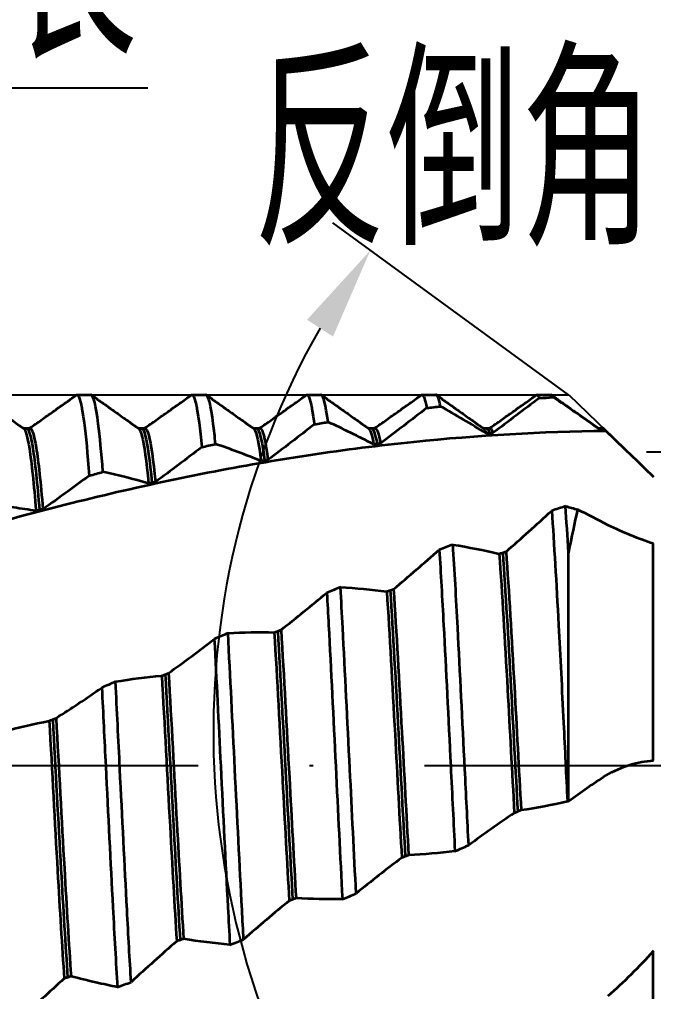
# Model space of a CAD drawing. Header units: millimetres. Extents: x 3498 to 3664, y 713 to 775.
# Drawn here: x 3551.51 to 3568.6, y 728.03 to 754.23 of the extents above; entities that cross this region are included whole.
import ezdxf

# ---------------------------------------------------------------- set-up
doc = ezdxf.new("R2010")
doc.units = ezdxf.units.MM
doc.linetypes.add('ACAD_ISO04W100', pattern=[30, 24, -3, 0, -3])
doc.layers.add('标注', color=3, linetype='Continuous')
doc.layers.add('轮廓', color=4, linetype='Continuous', lineweight=35)
doc.styles.add('工程字', font='gbenor.shx', dxfattribs={"bigfont": 'gbcbig.shx'})
doc.dimstyles.new('ZQH', dxfattribs={"dimtxt": 3, "dimasz": 2.5, "dimexe": 1.25, "dimexo": 0, "dimgap": 0.5, "dimtad": 1, "dimdec": 3, "dimdsep": 46, "dimtxsty": '工程字', "dimblk": 'CLOSEDBLANK', "dimcen": -0.8, "dimclrd": 3, "dimclre": 3, "dimclrt": 3, "dimadec": 1, "dimazin": 2, "dimtfac": 1, "dimtdec": 3, "dimtofl": 0, "dimtmove": 0, "dimatfit": 3, "dimldrblk": 'CLOSEDBLANK', "dimfxl": 1, "dimtolj": 1, "dimtzin": 0, "dimarcsym": 0})
doc.dimstyles.new('ZQV', dxfattribs={"dimtxt": 3, "dimasz": 2.5, "dimexe": 1.25, "dimexo": 0, "dimgap": 0.5, "dimtad": 1, "dimtih": 1, "dimtoh": 1, "dimdec": 3, "dimdsep": 46, "dimtxsty": '工程字', "dimblk": 'CLOSEDBLANK', "dimcen": -0.8, "dimclrd": 3, "dimclre": 3, "dimclrt": 3, "dimadec": 1, "dimazin": 2, "dimtfac": 1, "dimtdec": 3, "dimtofl": 0, "dimtmove": 0, "dimatfit": 3, "dimldrblk": 'CLOSEDBLANK', "dimfxl": 1, "dimtolj": 1, "dimtzin": 0, "dimarcsym": 0})

# ---------------------------------------------------------------- blocks, each defined once
blk = doc.blocks.new('*D35')
at = {"layer": 'Defpoints', "color": 0, "transparency": 16777216}
for p in [(3643.307, 768.424), (3643.307, 743.957), (3523.307, 738.606)]:
    blk.add_point(p, dxfattribs=at)
at = {"layer": '标注', "color": 3, "lineweight": -2, "transparency": 16777216}
for p, q in [((3523.307, 738.606), (3523.307, 769.674)), ((3643.307, 743.957), (3643.307, 769.674)), ((3525.807, 768.424), (3640.807, 768.424))]:
    blk.add_line(p, q, dxfattribs=at)
at = {"layer": '标注', "color": 3, "transparency": 16777216}
for points in [[(3525.807, 768.84), (3525.807, 768.007), (3523.307, 768.424)], [(3640.807, 768.84), (3640.807, 768.007), (3643.307, 768.424)]]:
    blk.add_solid(points, dxfattribs=at)
at = {"layer": '标注', "color": 3, "transparency": 16777216, "insert": (3581.306, 771.507), "char_height": 5, "attachment_point": 5, "style": '工程字'}
blk.add_mtext('\\A1;总长', dxfattribs=at)
blk = doc.blocks.new('_ClosedBlank')
at = {"color": 0, "linetype": 'ByBlock', "lineweight": -2}
for p, q in [((-1, 0.167), (0, 0)), ((-1, 0.167), (-1, -0.167)), ((0, 0), (-1, -0.167))]:
    blk.add_line(p, q, dxfattribs=at)
blk = doc.blocks.new('*D40')
at = {"color": 3, "lineweight": -2, "transparency": 16777216}
for p, q in [((3523.307, 738.606), (3523.307, 753.634)), ((3532.807, 744.106), (3532.807, 753.634)), ((3525.807, 752.384), (3530.307, 752.384)), ((3532.807, 752.384), (3554.969, 752.384))]:
    blk.add_line(p, q, dxfattribs=at)
at = {"color": 3, "transparency": 16777216}
for points in [[(3525.807, 752.801), (3525.807, 751.967), (3523.307, 752.384)], [(3530.307, 752.801), (3530.307, 751.967), (3532.807, 752.384)]]:
    blk.add_solid(points, dxfattribs=at)
at = {"layer": 'Defpoints', "color": 0, "transparency": 16777216}
for p in [(3532.807, 752.384), (3532.807, 744.106), (3523.307, 738.606)]:
    blk.add_point(p, dxfattribs=at)
at = {"color": 3, "transparency": 16777216, "insert": (3547.493, 755.605), "char_height": 5, "attachment_point": 5, "style": '工程字'}
blk.add_mtext('\\A1;导向角长', dxfattribs=at)
blk = doc.blocks.new('*D45')
at = {"color": 3, "lineweight": -2, "transparency": 16777216}
for p, q in [((3566.307, 744.106), (3559.957, 748.742)), ((3566.307, 724.106), (3561.262, 719.678))]:
    blk.add_line(p, q, dxfattribs=at)
blk.add_arc((3578.748, 735.025), 22.016, 150.3814, 214.7615, dxfattribs=at)
at = {"color": 3, "transparency": 16777216}
for points in [[(3559.259, 746.132), (3559.959, 745.679), (3560.966, 748.005)], [(3560.99, 722.729), (3560.333, 722.216), (3562.201, 720.503)]]:
    blk.add_solid(points, dxfattribs=at)
at = {"layer": 'Defpoints', "color": 0, "transparency": 16777216}
for p in [(3566.307, 744.106), (3568.412, 742.57), (3557.53, 729.152), (3569.028, 726.494), (3566.307, 724.106)]:
    blk.add_point(p, dxfattribs=at)
at = {"color": 3, "transparency": 16777216, "insert": (3563.211, 750.623), "char_height": 5, "attachment_point": 5, "style": '工程字'}
blk.add_mtext('\\A1;反倒角', dxfattribs=at)
blk = doc.blocks.new('*D47')
at = {"color": 3, "lineweight": -2, "transparency": 16777216}
for p, q in [((3592.651, 742.57), (3592.651, 765.284)), ((3568.412, 742.57), (3593.901, 742.57)), ((3592.651, 728.142), (3592.651, 740.07)), ((3568.412, 725.642), (3593.901, 725.642))]:
    blk.add_line(p, q, dxfattribs=at)
at = {"color": 3, "transparency": 16777216}
for points in [[(3592.235, 740.07), (3593.068, 740.07), (3592.651, 742.57)], [(3592.235, 728.142), (3593.068, 728.142), (3592.651, 725.642)]]:
    blk.add_solid(points, dxfattribs=at)
at = {"layer": 'Defpoints', "color": 0, "transparency": 16777216}
for p in [(3568.412, 742.57), (3568.412, 725.642), (3592.651, 725.642)]:
    blk.add_point(p, dxfattribs=at)
at = {"color": 3, "transparency": 16777216, "insert": (3589.514, 755.96), "char_height": 5, "attachment_point": 5, "rotation": 90, "style": '工程字'}
blk.add_mtext('\\A1;反倒角直径', dxfattribs=at)
blk = doc.blocks.new('*D48')
at = {"color": 3, "lineweight": -2, "transparency": 16777216}
for p, q in [((3523.307, 738.606), (3523.307, 761.861)), ((3569.319, 741.606), (3569.319, 761.861)), ((3525.807, 760.611), (3566.819, 760.611))]:
    blk.add_line(p, q, dxfattribs=at)
at = {"color": 3, "transparency": 16777216}
for points in [[(3525.807, 761.027), (3525.807, 760.194), (3523.307, 760.611)], [(3566.819, 761.027), (3566.819, 760.194), (3569.319, 760.611)]]:
    blk.add_solid(points, dxfattribs=at)
at = {"layer": 'Defpoints', "color": 0, "transparency": 16777216}
for p in [(3569.319, 760.611), (3569.319, 741.606), (3523.307, 738.606)]:
    blk.add_point(p, dxfattribs=at)
at = {"color": 3, "transparency": 16777216, "insert": (3546.313, 763.859), "char_height": 5, "attachment_point": 5, "style": '工程字'}
blk.add_mtext('\\A1;最大螺纹长度', dxfattribs=at)

msp = doc.modelspace()

# ---------------------------------------------------------------- linework, layer by layer
for p, q in [((3532.8132, 744.1062), (3566.3132, 744.1062)), ((3566.3132, 744.1062), (3568.599, 741.9062))]:
    msp.add_line(p, q)
at = {"color": 2, "linetype": 'ACAD_ISO04W100'}
msp.add_line((3646.6249, 734.1062), (3520.0696, 734.1062), dxfattribs=at)
at = {"layer": '轮廓', "color": 4, "lineweight": 35}
for p, q in [((3553.0557, 744.1062), (3553.4344, 744.1062)), ((3556.1557, 744.1062), (3556.5344, 744.1062)), ((3559.2557, 744.1062), (3559.6344, 744.1062)), ((3562.3557, 744.1062), (3562.7344, 744.1062)), ((3565.4557, 744.1062), (3565.8344, 744.1062)), ((3551.6107, 743.2062), (3551.6951, 743.2063)), ((3551.6951, 743.2063), (3551.789, 743.2063)), ((3554.7107, 743.2062), (3554.7951, 743.2063)), ((3554.7951, 743.2063), (3554.889, 743.2063)), ((3557.8107, 743.2062), (3557.8951, 743.2063)), ((3557.8951, 743.2063), (3557.989, 743.2063)), ((3560.9107, 743.2062), (3560.9951, 743.2063)), ((3560.9951, 743.2063), (3561.089, 743.2063)), ((3564.0107, 743.2062), (3564.0951, 743.2063)), ((3564.0951, 743.2063), (3564.189, 743.2063)), ((3567.1107, 743.2062), (3567.1951, 743.2063)), ((3567.1951, 743.2063), (3567.2426, 743.2063)), ((3567.8691, 742.6032), (3567.2426, 743.2063)), ((3568.5933, 734.2488), (3568.5933, 740.1)), ((3566.3075, 733.16), (3566.3075, 739.8511)), ((3568.5933, 726.3076), (3568.5933, 729.1147))]:
    msp.add_line(p, q, dxfattribs=at)
for points, degree in [([(3550.3517, 744.1001), (3551.6202, 743.1995)], 1), ([(3551.7795, 743.2063), (3553.0384, 744.1001)], 1), ([(3553.4517, 744.1001), (3554.7202, 743.1995)], 1), ([(3554.8795, 743.2063), (3556.1384, 744.1001)], 1), ([(3556.5517, 744.1001), (3557.8202, 743.1995)], 1), ([(3557.9795, 743.2063), (3559.2384, 744.1001)], 1), ([(3559.6517, 744.1001), (3560.9202, 743.1995)], 1), ([(3561.0795, 743.2063), (3562.3384, 744.1001)], 1), ([(3562.7517, 744.1001), (3564.0202, 743.1995)], 1), ([(3564.1795, 743.2063), (3565.4384, 744.1001)], 1), ([(3565.5198, 744.0218), (3565.1055, 743.7094), (3564.6893, 743.3957), (3564.2707, 743.0818)], 3), ([(3565.5198, 744.0218), (3565.6433, 744.029), (3565.7668, 744.0357), (3565.8904, 744.042)], 3), ([(3565.8904, 744.042), (3565.8717, 744.0848), (3565.8531, 744.1062), (3565.8344, 744.1062)], 3), ([(3565.8517, 744.1001), (3567.1181, 743.2011)], 1), ([(3567.1202, 743.1996), (3566.7084, 743.4917), (3566.2985, 743.7728), (3565.8904, 744.042)], 3), ([(3562.4868, 743.7552), (3562.0724, 743.4346), (3561.6561, 743.1149), (3561.2375, 742.7972)], 3), ([(3562.4868, 743.7552), (3562.6103, 743.7697), (3562.7338, 743.7838), (3562.8574, 743.7974)], 3), ([(3564.087, 743.0692), (3563.6753, 743.3254), (3563.2654, 743.5684), (3562.8574, 743.7974)], 3), ([(3559.4537, 743.3115), (3559.5772, 743.3331), (3559.7007, 743.3542), (3559.8243, 743.375)], 3), ([(3561.0538, 742.7748), (3560.642, 742.9902), (3560.2323, 743.1904), (3559.8243, 743.375)], 3), ([(3559.4537, 743.3115), (3559.0392, 742.9888), (3558.6228, 742.6692), (3558.2043, 742.3538)], 3), ([(3560.9202, 743.1993), (3560.9647, 743.1674), (3561.0093, 743.0246), (3561.0538, 742.7748)], 3), ([(3560.9951, 743.2061), (3561.0453, 743.2058), (3561.0955, 743.064), (3561.1457, 742.7861)], 3), ([(3561.089, 743.2061), (3561.1385, 743.2057), (3561.188, 743.0678), (3561.2375, 742.7972)], 3), ([(3564.0202, 743.1991), (3564.0425, 743.1835), (3564.0647, 743.1401), (3564.087, 743.0692)], 3), ([(3564.1789, 743.0755), (3564.1482, 743.0734), (3564.1176, 743.0713), (3564.087, 743.0692)], 3), ([(3564.0951, 743.2058), (3564.123, 743.2059), (3564.1509, 743.1625), (3564.1789, 743.0755)], 3), ([(3564.2707, 743.0818), (3564.2401, 743.0797), (3564.2095, 743.0776), (3564.1789, 743.0755)], 3), ([(3564.189, 743.2058), (3564.2163, 743.2059), (3564.2435, 743.1646), (3564.2707, 743.0818)], 3), ([(3567.212, 743.2009), (3567.1814, 743.2005), (3567.1508, 743.2), (3567.1202, 743.1996)], 3), ([(3567.1951, 743.2062), (3567.2008, 743.2062), (3567.2064, 743.2045), (3567.212, 743.2009)], 3), ([(3567.2426, 743.2013), (3567.2324, 743.2012), (3567.2222, 743.2011), (3567.212, 743.2009)], 3), ([(3567.2426, 743.2013), (3567.2646, 743.1806), (3567.2867, 743.1597), (3567.3088, 743.1389)], 3), ([(3567.3088, 743.1389), (3567.7438, 742.7271), (3568.1794, 742.3037), (3568.5933, 741.9049)], 3), ([(3556.4206, 742.699), (3556.006, 742.3805), (3555.5896, 742.0672), (3555.171, 741.7601)], 3), ([(3556.4206, 742.699), (3556.5441, 742.7272), (3556.6677, 742.7551), (3556.7912, 742.7825)], 3), ([(3558.0205, 742.322), (3557.6088, 742.4925), (3557.1991, 742.6462), (3556.7912, 742.7825)], 3), ([(3561.1457, 742.7861), (3561.115, 742.7823), (3561.0844, 742.7786), (3561.0538, 742.7748)], 3), ([(3561.2375, 742.7972), (3561.2069, 742.7935), (3561.1763, 742.7898), (3561.1457, 742.7861)], 3), ([(3558.1124, 742.338), (3558.0818, 742.3327), (3558.0512, 742.3274), (3558.0205, 742.322)], 3), ([(3558.2043, 742.3538), (3558.1737, 742.3486), (3558.143, 742.3433), (3558.1124, 742.338)], 3), ([(3553.3874, 741.9293), (3553.511, 741.9637), (3553.6345, 741.9977), (3553.758, 742.0313)], 3), ([(3554.9873, 741.7195), (3554.5755, 741.8417), (3554.1658, 741.9458), (3553.758, 742.0313)], 3), ([(3568.5933, 741.9049), (3568.5956, 741.9026), (3568.598, 741.9002), (3568.6004, 741.8978)], 3), ([(3555.0791, 741.7399), (3555.0485, 741.7331), (3555.0179, 741.7263), (3554.9873, 741.7195)], 3), ([(3555.171, 741.7601), (3555.1404, 741.7534), (3555.1098, 741.7466), (3555.0791, 741.7399)], 3), ([(3552.0458, 741.0028), (3552.0152, 740.9947), (3551.9846, 740.9866), (3551.9539, 740.9784)], 3), ([(3552.1377, 741.027), (3552.1071, 741.019), (3552.0764, 741.0109), (3552.0458, 741.0028)], 3), ([(3564.6249, 739.8806), (3565.0368, 740.244), (3565.4473, 740.6129), (3565.8563, 740.9862)], 3), ([(3566.2269, 741.1062), (3566.1033, 741.0665), (3565.9798, 741.0265), (3565.8563, 740.9862)], 3), ([(3566.3075, 739.8511), (3566.2806, 740.2972), (3566.2537, 740.717), (3566.2269, 741.1062)], 3), ([(3566.2269, 741.1062), (3566.3344, 741.0776), (3566.4421, 741.0479), (3566.55, 741.0172)], 3), ([(3566.55, 741.0172), (3566.4684, 740.668), (3566.3876, 740.2776), (3566.3075, 739.8511)], 3), ([(3567.3711, 740.5962), (3567.0964, 740.7452), (3566.8227, 740.8856), (3566.55, 741.0172)], 3), ([(3568.5933, 740.1), (3568.207, 740.2265), (3567.7883, 740.3913), (3567.3711, 740.5962)], 3), ([(3561.5921, 738.872), (3562.004, 739.2191), (3562.4145, 739.5737), (3562.8237, 739.935)], 3), ([(3563.1942, 740.0697), (3563.0706, 740.0251), (3562.9471, 739.9802), (3562.8237, 739.935)], 3), ([(3563.1942, 740.0697), (3563.6073, 740.0039), (3564.0229, 739.9213), (3564.4412, 739.8223)], 3), ([(3568.6004, 740.0975), (3568.598, 740.0983), (3568.5956, 740.0992), (3568.5933, 740.1)], 3), ([(3564.4412, 739.8223), (3564.4718, 739.8321), (3564.5024, 739.8418), (3564.533, 739.8515)], 3), ([(3564.533, 739.8515), (3564.5636, 739.8612), (3564.5942, 739.8709), (3564.6249, 739.8806)], 3), ([(3560.1615, 738.9217), (3560.038, 738.873), (3559.9145, 738.824), (3559.791, 738.7748)], 3), ([(3560.1615, 738.9217), (3560.5746, 738.9015), (3560.9901, 738.8634), (3561.4084, 738.8078)], 3), ([(3558.5593, 737.7745), (3558.9712, 738.0987), (3559.3818, 738.4325), (3559.791, 738.7748)], 3), ([(3561.4084, 738.8078), (3561.439, 738.8185), (3561.4696, 738.8293), (3561.5002, 738.8399)], 3), ([(3561.5002, 738.8399), (3561.5308, 738.8506), (3561.5615, 738.8613), (3561.5921, 738.872)], 3), ([(3557.1289, 737.6835), (3557.0054, 737.6315), (3556.8819, 737.5794), (3556.7584, 737.5271)], 3), ([(3557.1289, 737.6835), (3557.5419, 737.7093), (3557.9573, 737.7166), (3558.3756, 737.7056)], 3), ([(3558.3756, 737.7056), (3558.4062, 737.7171), (3558.4368, 737.7286), (3558.4675, 737.7401)], 3), ([(3558.4675, 737.7401), (3558.4981, 737.7515), (3558.5287, 737.763), (3558.5593, 737.7745)], 3), ([(3555.5266, 736.6083), (3555.9385, 736.9036), (3556.3491, 737.2101), (3556.7584, 737.5271)], 3), ([(3554.0964, 736.3779), (3554.5092, 736.4494), (3554.9246, 736.5021), (3555.3429, 736.5359)], 3), ([(3555.3429, 736.5359), (3555.3735, 736.548), (3555.4041, 736.5601), (3555.4347, 736.5721)], 3), ([(3555.4347, 736.5721), (3555.4654, 736.5842), (3555.496, 736.5963), (3555.5266, 736.6083)], 3), ([(3554.0964, 736.3779), (3553.9729, 736.3237), (3553.8494, 736.2693), (3553.7259, 736.2149)], 3), ([(3552.4939, 735.395), (3552.9058, 735.6558), (3553.3164, 735.9294), (3553.7259, 736.2149)], 3), ([(3551.0638, 735.0292), (3551.4766, 735.1451), (3551.8919, 735.2423), (3552.3102, 735.3205)], 3), ([(3552.3102, 735.3205), (3552.3408, 735.3329), (3552.3714, 735.3453), (3552.4021, 735.3578)], 3), ([(3552.4021, 735.3578), (3552.4327, 735.3702), (3552.4633, 735.3826), (3552.4939, 735.395)], 3), ([(3567.3088, 733.8501), (3567.7438, 734.0988), (3568.1794, 734.2297), (3568.5933, 734.2488)], 3), ([(3568.5933, 734.2488), (3568.5956, 734.2489), (3568.598, 734.2489), (3568.6004, 734.249)], 3), ([(3566.3075, 733.16), (3566.6401, 733.4036), (3566.9739, 733.6338), (3567.3088, 733.8501)], 3), ([(3566.2781, 733.1469), (3565.8638, 733.0518), (3565.4475, 732.9731), (3565.029, 732.9109)], 3), ([(3566.2781, 733.1469), (3566.2879, 733.1512), (3566.2977, 733.1556), (3566.3075, 733.16)], 3), ([(3564.9372, 732.8739), (3564.9065, 732.8616), (3564.8759, 732.8493), (3564.8453, 732.837)], 3), ([(3565.029, 732.9109), (3564.9984, 732.8986), (3564.9678, 732.8863), (3564.9372, 732.8739)], 3), ([(3564.8453, 732.837), (3564.4336, 732.5623), (3564.0237, 732.2732), (3563.6156, 731.9705)], 3), ([(3563.2451, 731.8088), (3562.8307, 731.7576), (3562.4144, 731.7227), (3561.9958, 731.7041)], 3), ([(3563.2451, 731.8088), (3563.3685, 731.8626), (3563.492, 731.9165), (3563.6156, 731.9705)], 3), ([(3561.8121, 731.6322), (3561.4004, 731.3235), (3560.9905, 731.002), (3560.5825, 730.6688)], 3), ([(3561.904, 731.6681), (3561.8733, 731.6562), (3561.8427, 731.6442), (3561.8121, 731.6322)], 3), ([(3561.9958, 731.7041), (3561.9652, 731.6921), (3561.9346, 731.6801), (3561.904, 731.6681)], 3), ([(3558.8707, 730.5076), (3558.8401, 730.4962), (3558.8095, 730.4848), (3558.7789, 730.4734)], 3), ([(3558.9626, 730.5419), (3558.932, 730.5305), (3558.9013, 730.519), (3558.8707, 730.5076)], 3), ([(3560.212, 730.5137), (3559.7975, 730.5072), (3559.3811, 730.5166), (3558.9626, 730.5419)], 3), ([(3560.212, 730.5137), (3560.3355, 730.5652), (3560.459, 730.6169), (3560.5825, 730.6688)], 3), ([(3558.7789, 730.4734), (3558.3671, 730.1363), (3557.9574, 729.7884), (3557.5494, 729.4309)], 3), ([(3555.7456, 729.3816), (3555.3338, 729.0223), (3554.9241, 728.6545), (3554.5163, 728.2795)], 3), ([(3555.8375, 729.4135), (3555.8068, 729.4028), (3555.7762, 729.3922), (3555.7456, 729.3816)], 3), ([(3555.9293, 729.4454), (3555.8987, 729.4348), (3555.8681, 729.4241), (3555.8375, 729.4135)], 3), ([(3557.1789, 729.2852), (3556.7643, 729.3234), (3556.3479, 729.3769), (3555.9293, 729.4454)], 3), ([(3557.1789, 729.2852), (3557.3024, 729.3335), (3557.4259, 729.3821), (3557.5494, 729.4309)], 3), ([(3568.5933, 729.1147), (3568.207, 728.6857), (3567.7883, 728.2719), (3567.3711, 727.9051)], 3), ([(3568.6004, 729.1229), (3568.598, 729.1202), (3568.5956, 729.1175), (3568.5933, 729.1147)], 3), ([(3552.8041, 728.4056), (3552.7735, 728.3959), (3552.7429, 728.3862), (3552.7123, 728.3766)], 3), ([(3552.896, 728.4346), (3552.8654, 728.4249), (3552.8348, 728.4152), (3552.8041, 728.4056)], 3), ([(3554.1457, 728.1458), (3554.2693, 728.1901), (3554.3928, 728.2347), (3554.5163, 728.2795)], 3)]:
    msp.add_open_spline(points, degree=degree, dxfattribs=at)
for points, knots in [([(3553.0384, 744.1001), (3553.0443, 744.1043), (3553.0501, 744.1063), (3553.1204, 744.1053), (3553.1841, 743.8494), (3553.2949, 742.9941), (3553.3411, 742.5143), (3553.3874, 741.9293)], [7.4734604, 7.4734604, 7.4734604, 7.4734604, 7.8319676, 7.8319676, 11.7479513, 11.7479513, 14.5796433, 14.5796433, 14.5796433, 14.5796433]), ([(3553.758, 742.0313), (3553.7156, 742.5553), (3553.6733, 742.9905), (3553.5664, 743.8301), (3553.5027, 744.0954), (3553.4371, 744.1061), (3553.4357, 744.1062), (3553.4344, 744.1062)], [16.9882936, 16.9882936, 16.9882936, 16.9882936, 19.5799189, 19.5799189, 23.4959027, 23.4959027, 23.5765267, 23.5765267, 23.5765267, 23.5765267]), ([(3556.1384, 744.1001), (3556.1443, 744.1043), (3556.1501, 744.1063), (3556.2204, 744.1053), (3556.2841, 743.8494), (3556.3725, 743.1668), (3556.3966, 742.9481), (3556.4206, 742.699)], [7.4734604, 7.4734604, 7.4734604, 7.4734604, 7.8319676, 7.8319676, 11.7479513, 11.7479513, 13.2169545, 13.2169545, 13.2169545, 13.2169545]), ([(3556.7912, 742.7825), (3556.7711, 742.9851), (3556.7509, 743.1663), (3556.6664, 743.8301), (3556.6027, 744.0954), (3556.5371, 744.1061), (3556.5357, 744.1062), (3556.5344, 744.1062)], [18.3511286, 18.3511286, 18.3511286, 18.3511286, 19.5799189, 19.5799189, 23.4959027, 23.4959027, 23.5765267, 23.5765267, 23.5765267, 23.5765267]), ([(3559.2384, 744.1001), (3559.2443, 744.1043), (3559.2501, 744.1063), (3559.3204, 744.1053), (3559.3841, 743.8494), (3559.4502, 743.3393), (3559.4519, 743.3255), (3559.4537, 743.3115)], [7.4734603, 7.4734603, 7.4734603, 7.4734603, 7.8319676, 7.8319676, 11.7479513, 11.7479513, 11.8557523, 11.8557523, 11.8557523, 11.8557523]), ([(3559.8243, 743.375), (3559.7622, 743.8476), (3559.7006, 744.0958), (3559.6371, 744.1061), (3559.6357, 744.1062), (3559.6344, 744.1062)], [19.7114681, 19.7114681, 19.7114681, 19.7114681, 23.4959027, 23.4959027, 23.5765267, 23.5765267, 23.5765267, 23.5765267]), ([(3562.3384, 744.1001), (3562.3443, 744.1043), (3562.3501, 744.1063), (3562.3998, 744.1056), (3562.4432, 743.9871), (3562.4868, 743.7552)], [7.4734603, 7.4734603, 7.4734603, 7.4734603, 7.8319676, 7.8319676, 10.4946889, 10.4946889, 10.4946889, 10.4946889]), ([(3562.8574, 743.7974), (3562.8177, 743.9954), (3562.7782, 744.0994), (3562.7371, 744.1061), (3562.7357, 744.1062), (3562.7344, 744.1062)], [21.0735809, 21.0735809, 21.0735809, 21.0735809, 23.4959027, 23.4959027, 23.5765267, 23.5765267, 23.5765267, 23.5765267]), ([(3565.4384, 744.1001), (3565.4443, 744.1043), (3565.4501, 744.1063), (3565.4774, 744.1059), (3565.4986, 744.0776), (3565.5198, 744.0218)], [7.4734603, 7.4734603, 7.4734603, 7.4734603, 7.8319676, 7.8319676, 9.1297532, 9.1297532, 9.1297532, 9.1297532]), ([(3538.3544, 736.3655), (3538.856, 736.5613), (3541.2148, 737.4741), (3545.4306, 739.0203), (3551.0014, 740.7615), (3556.5716, 742.0941), (3562.0074, 742.9158), (3565.5864, 743.1207), (3567.3088, 743.1389)], [0.6867239, 0.6867239, 0.6867239, 0.6867239, 0.7546656, 1.0062208, 1.257776, 1.5093312, 1.7608864, 1.9943001, 1.9943001, 1.9943001, 1.9943001]), ([(3551.6202, 743.1988), (3551.6715, 743.1619), (3551.7228, 742.9783), (3551.774, 742.6538), (3551.834, 742.2743), (3551.894, 741.7034), (3551.9539, 740.9784)], [57.37258215, 57.37258215, 57.37258215, 57.37258215, 57.68433809, 57.68433809, 57.68433809, 58.04896532, 58.04896532, 58.04896532, 58.04896532]), ([(3551.6951, 743.2058), (3551.7521, 743.205), (3551.809, 743.0228), (3551.8659, 742.6666), (3551.9259, 742.2914), (3551.9858, 741.7245), (3552.0458, 741.0028)], [57.3346591, 57.3346591, 57.3346591, 57.3346591, 57.6807619, 57.6807619, 57.6807619, 58.04543086, 58.04543086, 58.04543086, 58.04543086]), ([(3551.789, 743.2057), (3551.8453, 743.205), (3551.9015, 743.0272), (3551.9577, 742.6793), (3552.0177, 742.3084), (3552.0777, 741.7453), (3552.1377, 741.027)], [57.33521521, 57.33521521, 57.33521521, 57.33521521, 57.67718569, 57.67718569, 57.67718569, 58.04189641, 58.04189641, 58.04189641, 58.04189641]), ([(3554.7202, 743.1986), (3554.7491, 743.1784), (3554.7779, 743.1119), (3554.8067, 742.9991), (3554.8669, 742.7636), (3554.9271, 742.3275), (3554.9873, 741.7195)], [63.65576745, 63.65576745, 63.65576745, 63.65576745, 63.83106553, 63.83106553, 63.83106553, 64.19699634, 64.19699634, 64.19699634, 64.19699634]), ([(3554.7951, 743.2053), (3554.8296, 743.2054), (3554.8641, 743.1394), (3554.8986, 743.007), (3554.9588, 742.776), (3555.0189, 742.3441), (3555.0791, 741.7399)], [63.61784441, 63.61784441, 63.61784441, 63.61784441, 63.82749155, 63.82749155, 63.82749155, 64.19345963, 64.19345963, 64.19345963, 64.19345963]), ([(3554.889, 743.2053), (3554.9228, 743.2054), (3554.9566, 743.142), (3554.9904, 743.0148), (3555.0506, 742.7882), (3555.1108, 742.3606), (3555.171, 741.7601)], [63.61840051, 63.61840051, 63.61840051, 63.61840051, 63.82391755, 63.82391755, 63.82391755, 64.18992291, 64.18992291, 64.18992291, 64.18992291]), ([(3557.8202, 743.1994), (3557.8266, 743.1949), (3557.833, 743.1881), (3557.8394, 743.179), (3557.8998, 743.0929), (3557.9602, 742.8008), (3558.0205, 742.322)], [69.93895276, 69.93895276, 69.93895276, 69.93895276, 69.97786601, 69.97786601, 69.97786601, 70.3449526, 70.3449526, 70.3449526, 70.3449526]), ([(3557.8951, 743.206), (3557.9072, 743.2061), (3557.9192, 743.1981), (3557.9313, 743.1818), (3557.9917, 743.1003), (3558.052, 742.8127), (3558.1124, 742.338)], [69.90102971, 69.90102971, 69.90102971, 69.90102971, 69.97429425, 69.97429425, 69.97429425, 70.34141362, 70.34141362, 70.34141362, 70.34141362]), ([(3557.989, 743.206), (3558.0004, 743.2061), (3558.0118, 743.199), (3558.0231, 743.1845), (3558.0835, 743.1076), (3558.1439, 742.8245), (3558.2043, 742.3538)], [69.90158582, 69.90158582, 69.90158582, 69.90158582, 69.97072246, 69.97072246, 69.97072246, 70.33787464, 70.33787464, 70.33787464, 70.33787464]), ([(3567.2426, 743.2063), (3567.2426, 743.2063), (3567.2426, 743.2063), (3567.2426, 743.2062), (3567.2426, 743.2045), (3567.2426, 743.2013)], [0.85680605, 0.85680605, 0.85680605, 0.85680605, 0.86605051, 0.86605051, 1.15601526, 1.15601526, 1.15601526, 1.15601526]), ([(3553.3874, 741.9293), (3553.1956, 741.7867), (3553.0032, 741.6455), (3552.5868, 741.3441), (3552.3625, 741.1844), (3552.1377, 741.027)], [-1.5746665, -1.5746665, -1.5746665, -1.5746665, -0.8458796, -0.8458796, 0, 0, 0, 0]), ([(3551.9539, 740.9784), (3551.7531, 741.0133), (3551.5526, 741.0437), (3551.1429, 741.0965), (3550.9336, 741.1185), (3550.7248, 741.1353)], [-1.7409652, -1.7409652, -1.7409652, -1.7409652, -0.9166504, -0.9166504, -0.0516221, -0.0516221, -0.0516221, -0.0516221]), ([(3565.8563, 740.9862), (3565.9173, 740.0901), (3565.9777, 739.044), (3566.0836, 737.0575), (3566.1284, 736.1711), (3566.2083, 734.5619), (3566.2432, 733.8515), (3566.2781, 733.1469)], [0.203776, 0.203776, 0.203776, 0.203776, 3.9159838, 3.9159838, 6.6527837, 6.6527837, 8.7823854, 8.7823854, 8.7823854, 8.7823854]), ([(3562.8237, 739.935), (3562.862, 739.3044), (3562.9002, 738.6218), (3563.003, 736.6942), (3563.0667, 735.4028), (3563.1692, 733.3261), (3563.2071, 732.5576), (3563.2451, 731.8088)], [1.5742911, 1.5742911, 1.5742911, 1.5742911, 3.9159838, 3.9159838, 7.8319676, 7.8319676, 10.153581, 10.153581, 10.153581, 10.153581]), ([(3563.6156, 731.9705), (3563.5816, 732.6442), (3563.5476, 733.3329), (3563.4491, 735.3294), (3563.3854, 736.6227), (3563.2786, 738.6307), (3563.2364, 739.3824), (3563.1942, 740.0697)], [21.414794, 21.414794, 21.414794, 21.414794, 23.4959027, 23.4959027, 27.4118865, 27.4118865, 29.995299, 29.995299, 29.995299, 29.995299]), ([(3564.4412, 739.8223), (3564.5152, 738.7603), (3564.5892, 737.503), (3564.6632, 736.1738), (3564.7239, 735.0833), (3564.7846, 733.9457), (3564.8453, 732.837)], [83.35847749, 83.35847749, 83.35847749, 83.35847749, 83.80843663, 83.80843663, 83.80843663, 84.17757976, 84.17757976, 84.17757976, 84.17757976]), ([(3564.533, 739.8515), (3564.607, 738.793), (3564.681, 737.5382), (3564.755, 736.2103), (3564.8157, 735.1209), (3564.8764, 733.9834), (3564.9372, 732.8739)], [83.35491073, 83.35491073, 83.35491073, 83.35491073, 83.80486991, 83.80486991, 83.80486991, 84.17403565, 84.17403565, 84.17403565, 84.17403565]), ([(3564.6249, 739.8806), (3564.6989, 738.8257), (3564.7729, 737.5734), (3564.8469, 736.2468), (3564.9076, 735.1584), (3564.9683, 734.0211), (3565.029, 732.9109)], [83.35134397, 83.35134397, 83.35134397, 83.35134397, 83.80130317, 83.80130317, 83.80130317, 84.17049154, 84.17049154, 84.17049154, 84.17049154]), ([(3560.5825, 730.6688), (3560.5261, 731.7435), (3560.47, 732.879), (3560.3491, 735.3294), (3560.2854, 736.6227), (3560.2012, 738.2064), (3560.1813, 738.5701), (3560.1615, 738.9217)], [20.051391, 20.051391, 20.051391, 20.051391, 23.4959027, 23.4959027, 27.4118865, 27.4118865, 28.6220068, 28.6220068, 28.6220068, 28.6220068]), ([(3559.791, 738.7748), (3559.8069, 738.4906), (3559.8228, 738.1989), (3559.903, 736.6942), (3559.9667, 735.4028), (3560.0916, 732.8725), (3560.1515, 731.6571), (3560.212, 730.5137)], [2.9472913, 2.9472913, 2.9472913, 2.9472913, 3.9159838, 3.9159838, 7.8319676, 7.8319676, 11.5161547, 11.5161547, 11.5161547, 11.5161547]), ([(3561.4084, 738.8078), (3561.4824, 737.6392), (3561.5564, 736.3102), (3561.6304, 734.9512), (3561.6909, 733.8388), (3561.7515, 732.7074), (3561.8121, 731.6322)], [77.21151344, 77.21151344, 77.21151344, 77.21151344, 77.66147005, 77.66147005, 77.66147005, 78.02979244, 78.02979244, 78.02979244, 78.02979244]), ([(3561.5002, 738.8399), (3561.5742, 737.6743), (3561.6482, 736.347), (3561.7222, 734.9886), (3561.7828, 733.8765), (3561.8434, 732.7446), (3561.904, 731.6681)], [77.20794441, 77.20794441, 77.20794441, 77.20794441, 77.65790108, 77.65790108, 77.65790108, 78.02625062, 78.02625062, 78.02625062, 78.02625062]), ([(3561.5921, 738.872), (3561.6661, 737.7092), (3561.7401, 736.3838), (3561.8141, 735.0259), (3561.8747, 733.9143), (3561.9352, 732.7819), (3561.9958, 731.7041)], [77.20437539, 77.20437539, 77.20437539, 77.20437539, 77.65433209, 77.65433209, 77.65433209, 78.02270879, 78.02270879, 78.02270879, 78.02270879]), ([(3557.5494, 729.4309), (3557.5349, 729.6915), (3557.5203, 729.9584), (3557.4414, 731.4329), (3557.3777, 732.722), (3557.2517, 735.276), (3557.1906, 736.5167), (3557.1289, 737.6835)], [18.691678, 18.691678, 18.691678, 18.691678, 19.5799189, 19.5799189, 23.4959027, 23.4959027, 27.2514779, 27.2514779, 27.2514779, 27.2514779]), ([(3558.3756, 737.7056), (3558.4496, 736.452), (3558.5236, 735.0759), (3558.5976, 733.7123), (3558.658, 732.599), (3558.7184, 731.4951), (3558.7789, 730.4734)], [71.06462396, 71.06462396, 71.06462396, 71.06462396, 71.51457757, 71.51457757, 71.51457757, 71.88192993, 71.88192993, 71.88192993, 71.88192993]), ([(3558.4675, 737.7401), (3558.5415, 736.4887), (3558.6155, 735.1136), (3558.6895, 733.7498), (3558.7499, 732.6363), (3558.8103, 731.5312), (3558.8707, 730.5076)], [71.06105268, 71.06105268, 71.06105268, 71.06105268, 71.51100637, 71.51100637, 71.51100637, 71.87839038, 71.87839038, 71.87839038, 71.87839038]), ([(3558.5593, 737.7745), (3558.6333, 736.5254), (3558.7073, 735.1514), (3558.7813, 733.7874), (3558.8417, 732.6736), (3558.9022, 731.5673), (3558.9626, 730.5419)], [71.05748141, 71.05748141, 71.05748141, 71.05748141, 71.50743514, 71.50743514, 71.50743514, 71.87485083, 71.87485083, 71.87485083, 71.87485083]), ([(3556.7584, 737.5271), (3556.8161, 736.4294), (3556.8733, 735.2692), (3556.9954, 732.7953), (3557.0591, 731.5042), (3557.1419, 729.9514), (3557.1604, 729.613), (3557.1789, 729.2852)], [4.317232, 4.317232, 4.317232, 4.317232, 7.8319676, 7.8319676, 11.7479513, 11.7479513, 12.876273, 12.876273, 12.876273, 12.876273]), ([(3555.3429, 736.5359), (3555.4169, 735.2206), (3555.4909, 733.8229), (3555.5649, 732.48), (3555.6251, 731.387), (3555.6854, 730.331), (3555.7456, 729.3816)], [64.91780859, 64.91780859, 64.91780859, 64.91780859, 65.36775876, 65.36775876, 65.36775876, 65.7339924, 65.7339924, 65.7339924, 65.7339924]), ([(3555.4347, 736.5721), (3555.5087, 735.2584), (3555.5827, 733.8609), (3555.6567, 732.517), (3555.717, 731.4231), (3555.7772, 730.3654), (3555.8375, 729.4135)], [64.91423507, 64.91423507, 64.91423507, 64.91423507, 65.36418533, 65.36418533, 65.36418533, 65.73045512, 65.73045512, 65.73045512, 65.73045512]), ([(3555.5266, 736.6083), (3555.6006, 735.2961), (3555.6746, 733.8989), (3555.7486, 732.554), (3555.8088, 731.4592), (3555.8691, 730.3998), (3555.9293, 729.4454)], [64.91066156, 64.91066156, 64.91066156, 64.91066156, 65.36061188, 65.36061188, 65.36061188, 65.72691784, 65.72691784, 65.72691784, 65.72691784]), ([(3554.5163, 728.2795), (3554.4795, 728.8857), (3554.4427, 729.5402), (3554.3414, 731.4329), (3554.2777, 732.722), (3554.1742, 734.8191), (3554.1353, 735.6087), (3554.0964, 736.3779)], [17.3289072, 17.3289072, 17.3289072, 17.3289072, 19.5799189, 19.5799189, 23.4959027, 23.4959027, 25.8790427, 25.8790427, 25.8790427, 25.8790427]), ([(3553.7259, 736.2149), (3553.7609, 735.5212), (3553.7959, 734.812), (3553.8954, 732.7953), (3553.9591, 731.5042), (3554.0643, 729.5318), (3554.105, 728.8088), (3554.1457, 728.1458)], [5.690558, 5.690558, 5.690558, 5.690558, 7.8319676, 7.8319676, 11.7479513, 11.7479513, 14.2391682, 14.2391682, 14.2391682, 14.2391682]), ([(3552.3102, 735.3205), (3552.3842, 733.9679), (3552.4582, 732.5745), (3552.5322, 731.2773), (3552.5922, 730.2251), (3552.6523, 729.2367), (3552.7123, 728.3766)], [58.77106683, 58.77106683, 58.77106683, 58.77106683, 59.2210131, 59.2210131, 59.2210131, 59.58598004, 59.58598004, 59.58598004, 59.58598004]), ([(3552.4021, 735.3578), (3552.4761, 734.0059), (3552.5501, 732.612), (3552.6241, 731.3131), (3552.6841, 730.2593), (3552.7441, 729.2686), (3552.8041, 728.4056)], [58.76749109, 58.76749109, 58.76749109, 58.76749109, 59.21743747, 59.21743747, 59.21743747, 59.58244502, 59.58244502, 59.58244502, 59.58244502]), ([(3552.4939, 735.395), (3552.5679, 734.0439), (3552.6419, 732.6496), (3552.7159, 731.3489), (3552.7759, 730.2936), (3552.836, 729.3006), (3552.896, 728.4346)], [58.76391536, 58.76391536, 58.76391536, 58.76391536, 59.21386181, 59.21386181, 59.21386181, 59.57891001, 59.57891001, 59.57891001, 59.57891001]), ([(3554.1457, 728.1458), (3553.9538, 728.1838), (3553.7614, 728.2248), (3553.345, 728.3201), (3553.1208, 728.3754), (3552.896, 728.4346)], [-1.5748018, -1.5748018, -1.5748018, -1.5748018, -0.8457311, -0.8457311, 0, 0, 0, 0]), ([(3552.7123, 728.3766), (3552.5119, 728.1942), (3552.312, 728.0104), (3551.9022, 727.63), (3551.6924, 727.4333), (3551.4831, 727.2354)], [-1.7383545, -1.7383545, -1.7383545, -1.7383545, -0.9162251, -0.9162251, -0.0492748, -0.0492748, -0.0492748, -0.0492748])]:
    msp.add_open_spline(points, degree=3, knots=knots, dxfattribs=at)

# ---------------------------------------------------------------- dimensions: what is measured, and where the dimension line sits
dim = msp.add_linear_dim(base=(3592.6515, 725.6422), p1=(3568.4117, 742.5703), p2=(3568.4117, 725.6422), angle=90, text='反倒角直径', dimstyle='ZQH', override={"dimtxt": 5, "dimsah": 1})
dim.commit()
dim.dimension.update_dxf_attribs({"geometry": '*D47', "text_midpoint": (3592.6515, 755.9602), "dimtype": 160})
dim = msp.add_linear_dim(base=(3569.3191, 760.6106), p1=(3523.3075, 738.6062), p2=(3569.3191, 741.6062), text='最大螺纹长度', dimstyle='ZQH', override={"dimtxt": 5, "dimsah": 1})
dim.commit()
dim.dimension.update_dxf_attribs({"geometry": '*D48', "text_midpoint": (3546.3133, 763.8587)})
dim = msp.add_linear_dim(base=(3532.8075, 752.3839), p1=(3523.3075, 738.6062), p2=(3532.8075, 744.1062), text='导向角长', dimstyle='ZQH', override={"dimtxt": 5, "dimsah": 1})
dim.commit()
dim.dimension.update_dxf_attribs({"geometry": '*D40', "text_midpoint": (3547.4931, 752.3839), "dimtype": 160})
dim = msp.add_angular_dim_2l(base=(3557.5303, 729.1519), line1=((3566.3075, 724.1062), (3569.0278, 726.4937)), line2=((3566.3075, 744.1062), (3568.4117, 742.5703)), text='反倒角', dimstyle='ZQV', override={"dimtxt": 5, "dimsah": 1})
dim.commit()
dim.dimension.update_dxf_attribs({"geometry": '*D45', "text_midpoint": (3563.2113, 750.6229), "dimtype": 162})
at = {"layer": '标注', "color": 3}
dim = msp.add_linear_dim(base=(3643.3075, 768.4238), p1=(3523.3075, 738.6062), p2=(3643.3075, 743.9571), angle=180, text='总长', dimstyle='ZQH', override={"dimtxt": 5, "dimasz": 2.5, "dimtxsty": '工程字', "dimsah": 1}, dxfattribs=at)
dim.commit()
dim.dimension.update_dxf_attribs({"geometry": '*D35', "text_midpoint": (3581.3061, 768.4238), "dimtype": 160})

doc.saveas('drawing.dxf')
